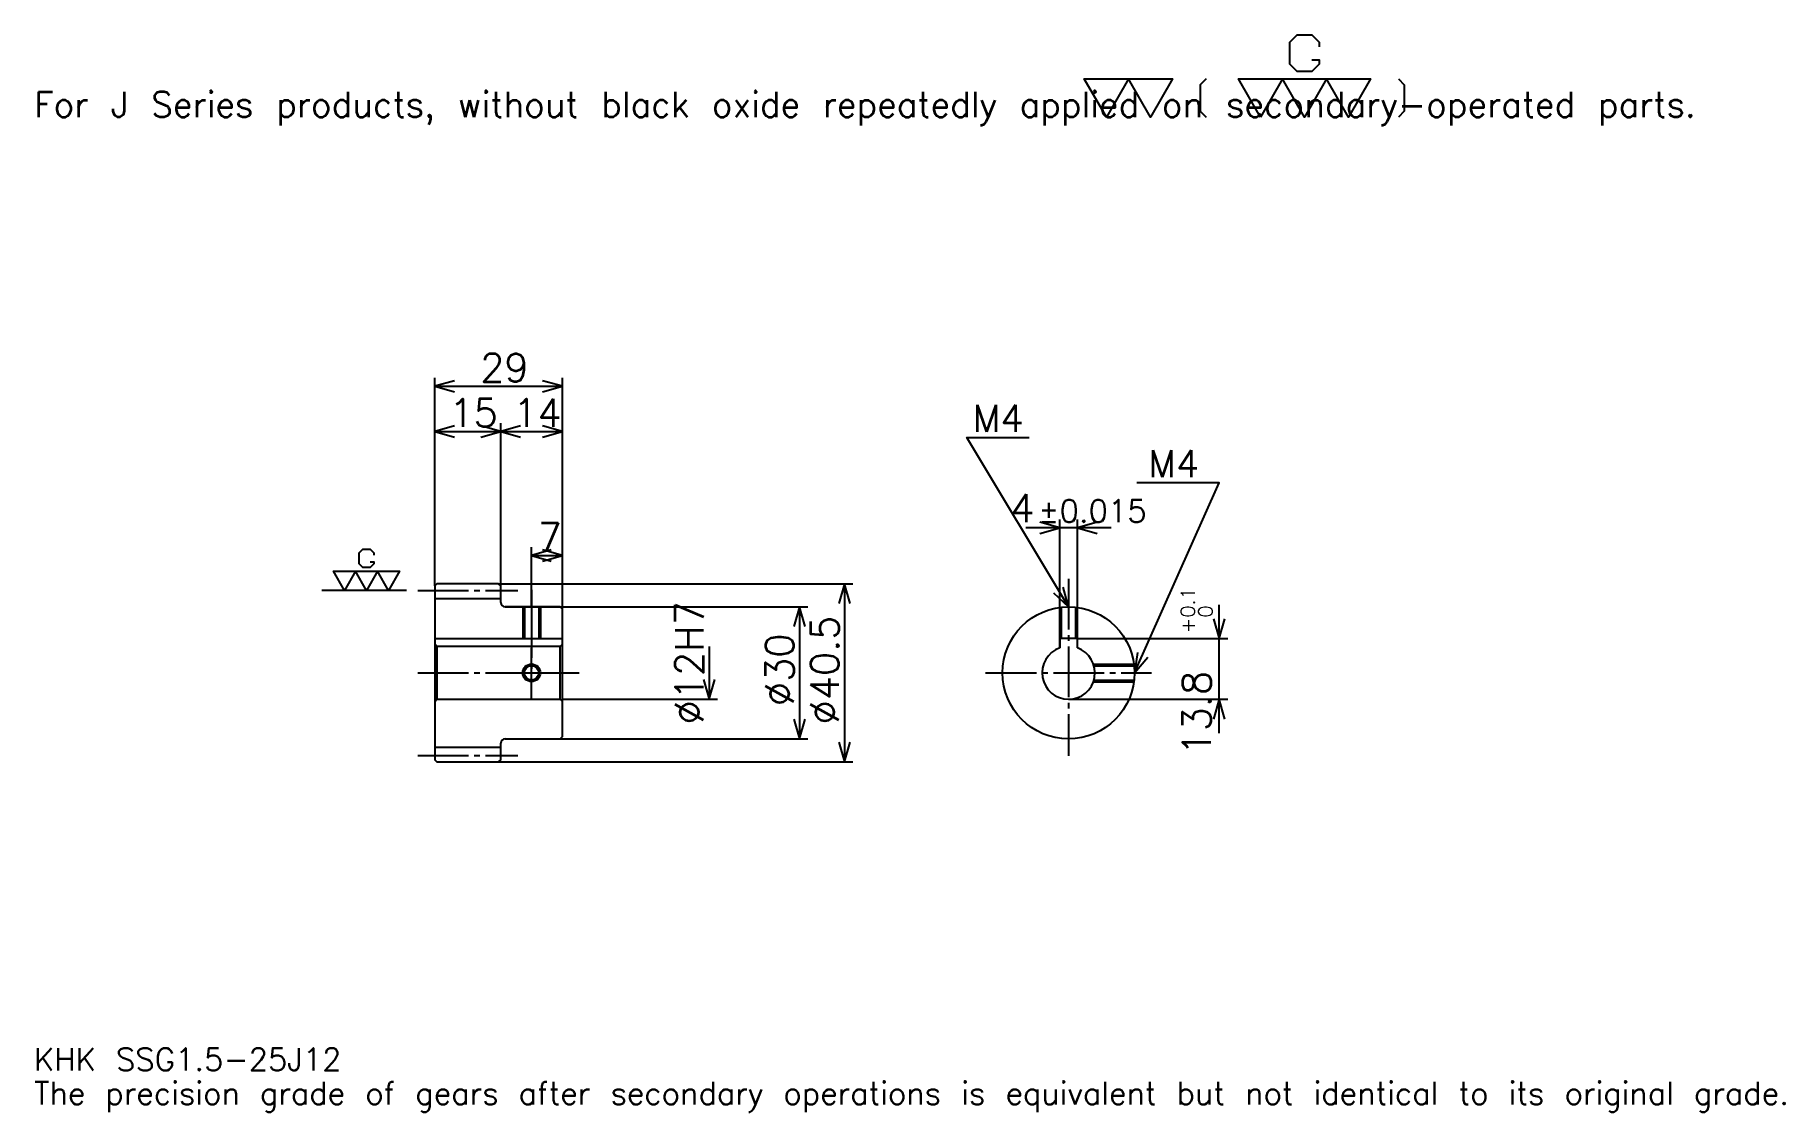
# Model space of a CAD drawing. Extents: x 13 to 411, y 5 to 250.
import ezdxf

# ---------------------------------------------------------------- set-up
doc = ezdxf.new("R2010")
doc.units = 0
doc.linetypes.add('DASHDOT', pattern=[15.391305, 11.543478, -1.282609, 1.282609, -1.282609])
doc.layers.get('0').update_dxf_attribs({"linetype": 'CONTINUOUS'})
doc.layers.add('DASHDOT', color=6, linetype='DASHDOT')
doc.styles.add('KANJI', font='TXT', dxfattribs={"bigfont": 'BIGFONT'})

msp = doc.modelspace()

# ---------------------------------------------------------------- linework, layer by layer
at = {"color": 5}
for p, q in [((103.891296, 124.782608), (103.891296, 171.597824)), ((132.891296, 124.782608), (132.891296, 171.597824)), ((103.891296, 169.67392), (132.891296, 169.67392)), ((103.891296, 159.41304), (118.891296, 159.41304)), ((118.891296, 124.782608), (118.891296, 161.33696)), ((118.891296, 159.41304), (132.891296, 159.41304)), ((245.934769, 112.332611), (245.934769, 139.413055)), ((249.934769, 112.332611), (249.934769, 139.413055)), ((257.630432, 137.489136), (238.23912, 137.489136)), ((125.891296, 124.782608), (125.891296, 133.119568)), ((125.891296, 131.195648), (132.891296, 131.195648)), ((103.891296, 124.282608), (103.891296, 124.782608)), ((118.391296, 124.782608), (132.891296, 124.782608)), ((118.891296, 124.282608), (118.891296, 124.782608)), ((125.891296, 119.532608), (125.891296, 124.782608)), ((125.891296, 119.532608), (125.891296, 124.782608)), ((132.891296, 124.782608), (198.945648, 124.782608)), ((132.891296, 119.032608), (132.891296, 124.782608)), ((197.021729, 124.782608), (197.021729, 84.282608)), ((119.891296, 119.532608), (132.891296, 119.532608)), ((132.891296, 119.532608), (188.684784, 119.532608)), ((186.760864, 119.532608), (186.760864, 89.532608)), ((282.173889, 90.83696), (282.173889, 120.028259)), ((249.934769, 112.332611), (284.097839, 112.332611)), ((166.23912, 110.532608), (166.23912, 98.532608)), ((132.891296, 98.532608), (168.16304, 98.532608)), ((247.934769, 98.532608), (284.097839, 98.532608)), ((119.891296, 89.532608), (132.891296, 89.532608)), ((132.891296, 89.532608), (188.684784, 89.532608)), ((118.391296, 84.282608), (132.891296, 84.282608)), ((132.891296, 84.282608), (198.945648, 84.282608))]:
    msp.add_line(p, q, dxfattribs=at)
at = {"color": 7}
msp.add_line((97.478256, 123.282608), (78.23912, 123.282608), dxfattribs=at)
at = {"color": 4}
for p, q in [((103.891296, 121.407608), (118.891296, 121.407608)), ((103.891296, 112.332611), (132.891296, 112.332611)), ((104.391296, 110.532608), (104.391296, 98.532608)), ((132.391296, 110.532608), (132.891296, 111.032608)), ((132.391296, 98.532608), (132.891296, 98.032608)), ((103.891296, 87.657608), (118.891296, 87.657608))]:
    msp.add_line(p, q, dxfattribs=at)
at = {"color": 7}
for points in [[(303.208679, 243.875214), (304.876068, 243.875214), (304.876068, 242.874786), (303.208679, 241.207397), (299.873901, 241.207397), (298.206512, 242.874786), (298.206512, 247.876953), (299.873901, 249.544357), (303.208679, 249.544357), (304.876068, 247.876953), (304.876068, 246.876526)], [(256.521729, 230.869568), (251.519562, 239.540009), (271.528259, 239.540009), (266.526062, 230.869568), (261.523895, 239.540009), (256.521729, 230.869568)], [(279.198242, 239.540009), (277.864349, 238.206085), (277.864349, 232.203476), (279.198242, 230.869568)], [(291.536957, 230.869568), (286.53476, 239.540009), (316.547821, 239.540009), (311.545654, 230.869568), (306.543457, 239.540009), (301.54129, 230.869568), (296.539124, 239.540009), (291.536957, 230.869568)], [(322.883911, 239.540009), (324.217834, 238.206085), (324.217834, 232.203476), (322.883911, 230.869568)], [(89.205429, 129.785431), (90.039124, 129.785431), (90.039124, 129.285217), (89.205429, 128.451523), (87.538033, 128.451523), (86.704338, 129.285217), (86.704338, 131.786301), (87.538033, 132.619995), (89.205429, 132.619995), (90.039124, 131.786301), (90.039124, 131.286087)], [(83.369553, 123.282608), (80.868469, 127.617828), (95.874992, 127.617828), (93.373901, 123.282608), (90.872818, 127.617828), (88.371735, 123.282608), (85.870644, 127.617828), (83.369553, 123.282608)]]:
    msp.add_lwpolyline(points, dxfattribs=at)
at = {"color": 5}
for points in [[(108.380424, 170.956512), (103.891296, 169.67392), (108.380424, 168.391296)], [(128.402161, 168.391296), (132.891296, 169.67392), (128.402161, 170.956512)], [(108.380424, 160.695648), (103.891296, 159.41304), (108.380424, 158.130432)], [(114.402168, 158.130432), (118.891296, 159.41304), (114.402168, 160.695648)], [(123.380424, 160.695648), (118.891296, 159.41304), (123.380424, 158.130432)], [(128.402161, 158.130432), (132.891296, 159.41304), (128.402161, 160.695648)], [(247.934769, 119.532608), (224.847809, 158.010864), (238.956512, 158.010864)], [(262.934753, 104.532608), (282.173889, 147.75), (263.447815, 147.75)], [(241.445633, 136.206528), (245.934769, 137.489136), (241.445633, 138.771744)], [(254.423904, 138.771744), (249.934769, 137.489136), (254.423904, 136.206528)], [(130.380432, 132.478256), (125.891296, 131.195648), (130.380432, 129.91304)], [(128.402161, 129.91304), (132.891296, 131.195648), (128.402161, 132.478256)], [(198.304337, 120.29348), (197.021729, 124.782608), (195.73912, 120.29348)], [(244.525299, 122.722107), (247.934769, 119.532608), (246.72496, 124.041901)], [(188.043472, 115.04348), (186.760864, 119.532608), (185.478256, 115.04348)], [(280.891296, 116.821739), (282.173889, 112.332611), (283.456512, 116.821739)], [(263.588715, 109.15535), (262.934753, 104.532608), (265.93219, 108.112091)], [(164.956512, 103.021736), (166.23912, 98.532608), (167.521729, 103.021736)], [(283.456512, 94.04348), (282.173889, 98.532608), (280.891296, 94.04348)], [(185.478256, 94.021736), (186.760864, 89.532608), (188.043472, 94.021736)], [(195.73912, 88.771736), (197.021729, 84.282608), (198.304337, 88.771736)]]:
    msp.add_lwpolyline(points, dxfattribs=at)
at = {"color": 4}
for points in [[(118.891296, 120.532608), (118.891296, 124.282608), (118.391296, 124.782608), (104.391296, 124.782608), (103.891296, 124.282608), (103.891296, 98.032608)], [(119.891296, 89.532608), (132.391296, 89.532608), (132.891296, 90.032608), (132.891296, 119.032608), (132.391296, 119.532608), (119.891296, 119.532608)], [(123.891296, 119.532608), (123.891296, 112.332611)], [(124.271294, 119.532608), (124.271294, 112.332611)], [(127.511299, 119.532608), (127.511299, 112.332611)], [(127.891296, 119.532608), (127.891296, 112.332611)], [(245.934769, 110.189461), (245.934769, 119.398674)], [(246.314774, 112.332611), (246.314774, 119.44487)], [(249.554764, 112.332611), (249.554764, 119.44487)], [(249.934769, 110.189461), (249.934769, 119.398674)], [(249.934769, 110.189461), (249.934769, 112.332611), (245.934769, 112.332611), (245.934769, 110.189461)], [(103.891296, 98.032608), (104.391296, 98.532608), (132.391296, 98.532608), (132.391296, 110.532608), (104.391296, 110.532608), (103.891296, 111.032608)], [(253.591629, 106.532608), (262.800842, 106.532608)], [(253.711929, 106.152611), (262.847046, 106.152611)], [(253.591629, 102.532608), (262.800842, 102.532608)], [(253.711929, 102.912605), (262.847046, 102.912605)], [(103.891296, 98.032608), (103.891296, 84.782608), (104.391296, 84.282608), (118.391296, 84.282608), (118.891296, 84.782608), (118.891296, 88.532608)]]:
    msp.add_lwpolyline(points, dxfattribs=at)
for centre, radius in [((247.934769, 104.532608), 15), ((125.891296, 104.532608), 1.62)]:
    msp.add_circle(centre, radius, dxfattribs=at)
at = {"color": 7}
msp.add_circle((125.891296, 104.532608), 2, dxfattribs=at)
at = {"color": 4}
for centre, radius, start, end in [((119.891296, 120.532608), 1, 180, 270), ((247.934769, 104.532608), 6, 109.47122094, 70.52877906), ((119.891296, 88.532608), 1, 90, 180)]:
    msp.add_arc(centre, radius, start, end, dxfattribs=at)
at = {"layer": 'DASHDOT', "color": 7}
for p, q in [((247.934769, 125.945648), (247.934769, 85.684784)), ((100.043472, 123.282608), (122.73912, 123.282608)), ((125.891296, 119.532608), (125.891296, 104.532608)), ((100.043472, 104.532608), (136.73912, 104.532608)), ((229.086945, 104.532608), (266.782593, 104.532608)), ((100.043472, 85.782608), (122.73912, 85.782608))]:
    msp.add_line(p, q, dxfattribs=at)
for points in [[(125.891296, 123.380432), (125.891296, 108.484779)], [(125.891296, 98.684784), (125.891296, 110.380432)], [(120.043472, 104.532608), (131.73912, 104.532608)]]:
    msp.add_lwpolyline(points, dxfattribs=at)

# ---------------------------------------------------------------- texts
at = {"color": 7, "style": 'KANJI'}
for s, height, p in [('For J Series products, without black oxide repeatedly applied on secondary-operated parts.', 5.771739, (12.826087, 230.869568)), ('29', 6.413043, (114.222816, 170.699997)), ('15', 6.413043, (107.222816, 160.439133)), ('14', 6.413043, (121.722816, 160.439133)), ('M4', 6.156522, (226.130432, 159.293472)), ('M4', 6.156522, (266.013031, 149.032608)), ('4', 6.413043, (234.696976, 138.771744)), ('%%p0.015', 5.130435, (241.045105, 138.771744)), ('7', 6.413043, (127.307053, 132.221741)), ('KHK SSG1.5-25J12', 5.130435, (12.826087, 14.108696)), ('The precision grade of gears after secondary operations is equivalent but not identical to its original grade.', 5.130435, (12.826087, 6.413043))]:
    msp.add_text(s, height=height, dxfattribs=at).set_placement(p)
for s, height, p in [('%%c12H7', 6.413043, (164.956512, 92.828804)), ('0.1', 3.206522, (276.658691, 117.116219)), ('0', 3.206522, (280.634766, 117.116219)), ('%%c40.5', 6.413043, (195.73912, 92.828804)), ('+', 3.206522, (276.658691, 113.524918)), ('%%c30', 6.413043, (185.478256, 96.997284)), ('13.8', 6.413043, (280.25, 85.766724))]:
    msp.add_text(s, height=height, rotation=90, dxfattribs=at).set_placement(p)

doc.saveas('drawing.dxf')
